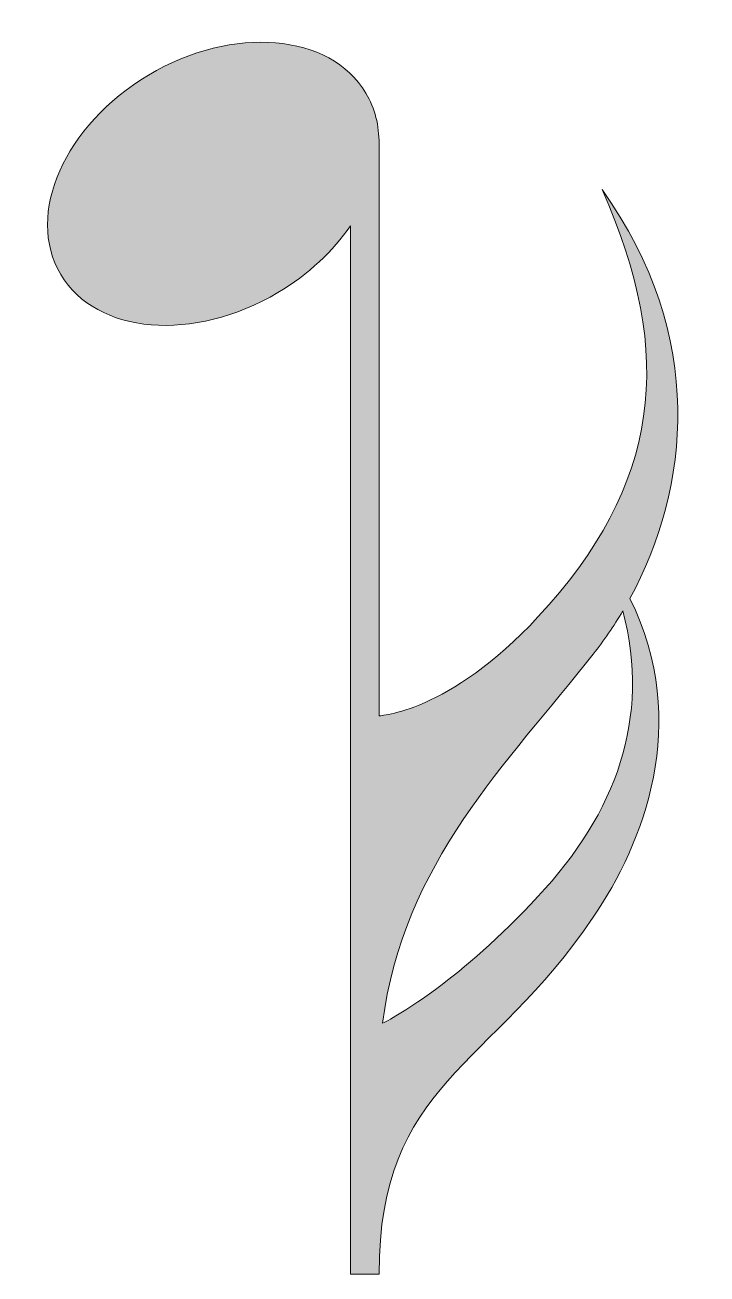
# Model space of a CAD drawing. Header units: inches. Extents: x 40.8 to 59.6, y -67.2 to -32.8.
import ezdxf

# ---------------------------------------------------------------- set-up
doc = ezdxf.new("R2010")
doc.units = ezdxf.units.IN
doc.header["$MEASUREMENT"] = 0
doc.layers.add('Layer 1', color=7, linetype='Continuous')

msp = doc.modelspace()

# ---------------------------------------------------------------- hatches: boundary and pattern name
at = {"layer": 'Layer 1', "true_color": 0x231f20}
h = msp.add_hatch(color=250, dxfattribs=at)
h.dxf.hatch_style = 2
edge = h.paths.add_edge_path()
edge.add_spline(control_points=[(56.718, -37.317), (58.765, -41.884), (58.311, -45.473), (54.954, -49.089), (52.494, -51.74), (50.579, -51.814), (50.579, -51.814), (50.579, -51.814), (50.579, -36.051), (50.579, -36.051), (50.579, -36.051), (50.577, -36.051), (50.577, -36.051), (50.582, -35.555), (50.467, -35.081), (50.216, -34.659), (49.233, -33.004), (46.555, -32.78), (44.234, -34.159), (41.914, -35.537), (40.83, -37.996), (41.812, -39.651), (42.795, -41.307), (45.474, -41.531), (47.795, -40.152), (48.638, -39.651), (49.314, -39.007), (49.792, -38.312), (49.792, -38.312), (49.792, -67.191), (49.792, -67.191), (49.792, -67.191), (50.579, -67.191), (50.579, -67.191), (50.579, -61.922), (53.638, -61.564), (56.475, -57.363), (57.852, -55.324), (59.179, -52.034), (57.486, -48.579), (59.128, -45.564), (59.607, -41.355), (56.718, -37.317)], knot_values=[0, 0, 0, 0, 1, 1, 1, 2, 2, 2, 3, 3, 3, 4, 4, 4, 5, 5, 5, 6, 6, 6, 7, 7, 7, 8, 8, 8, 9, 9, 9, 10, 10, 10, 11, 11, 11, 12, 12, 12, 13, 13, 13, 14, 14, 14, 14], degree=3, periodic=1)
edge = h.paths.add_edge_path()
edge.add_spline(control_points=[(54.954, -56.793), (52.817, -59.095), (51.094, -60.068), (50.677, -60.283), (51.219, -55.893), (54.118, -53.101), (56.475, -50.113), (56.765, -49.745), (57.04, -49.345), (57.291, -48.921), (58.061, -51.899), (57.111, -54.469), (54.954, -56.793)], knot_values=[0, 0, 0, 0, 1, 1, 1, 2, 2, 2, 3, 3, 3, 4, 4, 4, 4], degree=3, periodic=1)

# ---------------------------------------------------------------- linework, layer by layer
at = {"layer": 'Layer 1', "lineweight": 0}
for points, knots in [([(56.718, -37.317), (58.765, -41.884), (58.311, -45.473), (54.954, -49.089), (52.494, -51.74), (50.579, -51.814), (50.579, -51.814), (50.579, -51.814), (50.579, -36.051), (50.579, -36.051), (50.579, -36.051), (50.577, -36.051), (50.577, -36.051), (50.582, -35.555), (50.467, -35.081), (50.216, -34.659), (49.233, -33.004), (46.555, -32.78), (44.234, -34.159), (41.914, -35.537), (40.83, -37.996), (41.812, -39.651), (42.795, -41.307), (45.474, -41.531), (47.795, -40.152), (48.638, -39.651), (49.314, -39.007), (49.792, -38.312), (49.792, -38.312), (49.792, -67.191), (49.792, -67.191), (49.792, -67.191), (50.579, -67.191), (50.579, -67.191), (50.579, -61.922), (53.638, -61.564), (56.475, -57.363), (57.852, -55.324), (59.179, -52.034), (57.486, -48.579), (59.128, -45.564), (59.607, -41.355), (56.718, -37.317)], [0, 0, 0, 0, 1, 1, 1, 2, 2, 2, 3, 3, 3, 4, 4, 4, 5, 5, 5, 6, 6, 6, 7, 7, 7, 8, 8, 8, 9, 9, 9, 10, 10, 10, 11, 11, 11, 12, 12, 12, 13, 13, 13, 14, 14, 14, 14]), ([(54.954, -56.793), (52.817, -59.095), (51.094, -60.068), (50.677, -60.283), (51.219, -55.893), (54.118, -53.101), (56.475, -50.113), (56.765, -49.745), (57.04, -49.345), (57.291, -48.921), (58.061, -51.899), (57.111, -54.469), (54.954, -56.793)], [0, 0, 0, 0, 1, 1, 1, 2, 2, 2, 3, 3, 3, 4, 4, 4, 4])]:
    msp.add_open_spline(points, degree=3, knots=knots, dxfattribs=at)

doc.saveas('drawing.dxf')
